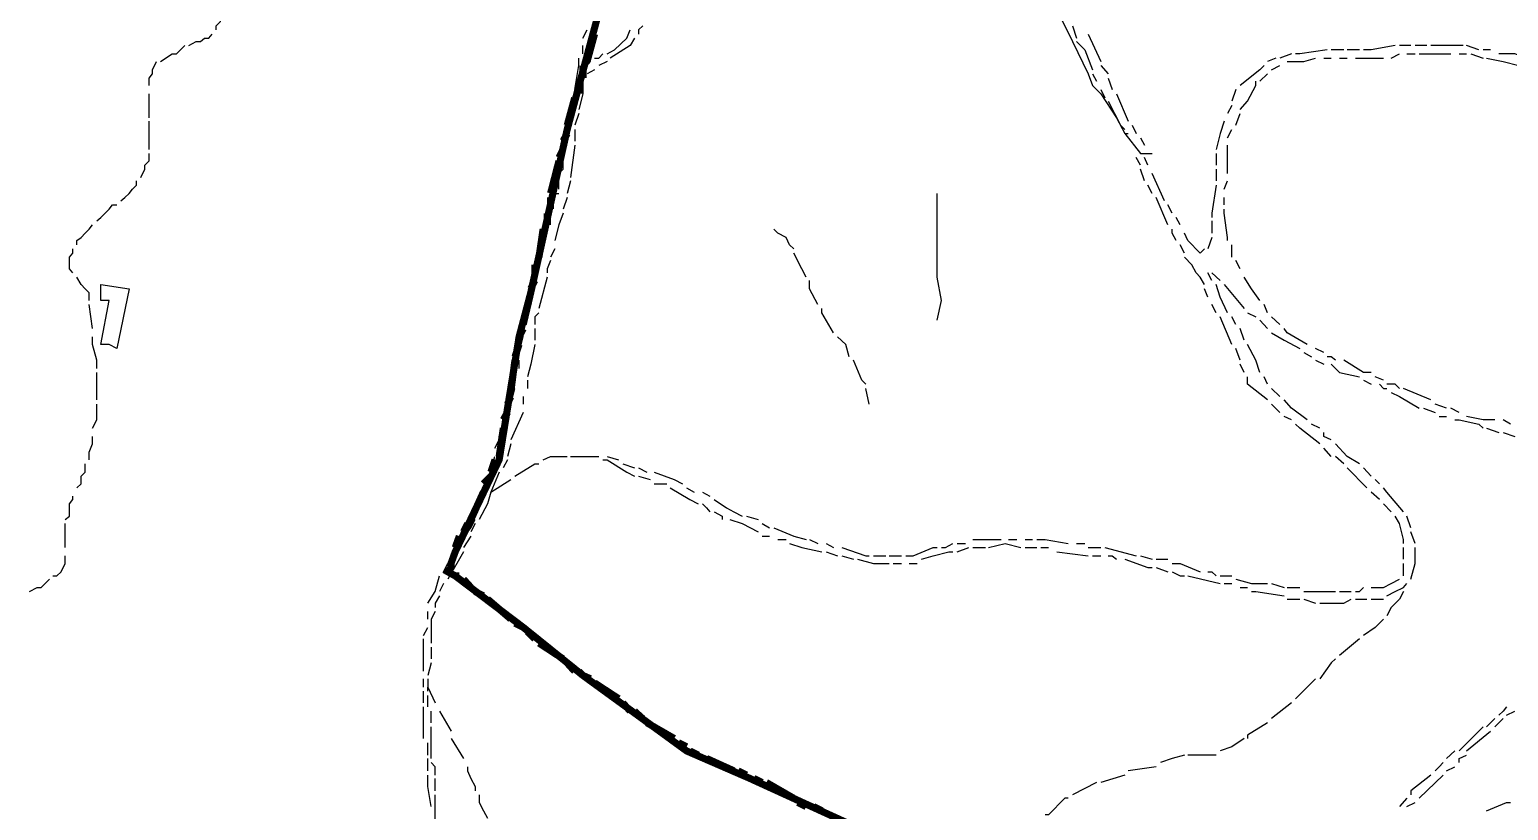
# Model space of a CAD drawing. Header units: millimetres. Extents: x -3588 to 75209, y -3737 to 38254.
# Drawn here: x 5513 to 6016, y 6500 to 6765 of the extents above; entities that cross this region are included whole.
import ezdxf

# ---------------------------------------------------------------- set-up
doc = ezdxf.new("R2010")
doc.units = ezdxf.units.MM
doc.layers.add('P', color=253, linetype='Continuous')

msp = doc.modelspace()

# ---------------------------------------------------------------- linework, layer by layer
at = {"layer": 'P'}
for points, const_width in [([(5790.619, 6495.711), (5757.86, 6510.674), (5736.415, 6519.988), (5701.127, 6545.674), (5680.802, 6562.046), (5657.661, 6579.554), (5655.116, 6580.963), (5656.236, 6582.371), (5656.236, 6583.779), (5657.661, 6587.732), (5672.624, 6619.067), (5679.394, 6660.853), (5683.347, 6675.817), (5695.765, 6731.43), (5713.273, 6796.341)], 2.417), ([(5790.619, 6495.711), (5757.86, 6510.674), (5736.415, 6519.988), (5701.127, 6545.674), (5680.802, 6562.046), (5657.661, 6579.554), (5655.116, 6580.963), (5656.236, 6582.371), (5656.236, 6583.779), (5657.661, 6587.732), (5672.624, 6619.067), (5679.394, 6660.853), (5683.347, 6675.817), (5695.765, 6731.43), (5713.273, 6796.341)], 1.2), ([(5702.535, 6754.571), (5705.08, 6763.885)], 2.417), ([(5701.127, 6748.922), (5701.127, 6753.163)], 2.417), ([(5699.718, 6743.56), (5699.718, 6747.801)], 2.417), ([(5695.765, 6732.838), (5698.31, 6742.152)], 2.417), ([(5694.357, 6727.477), (5695.765, 6730.005)], 2.417), ([(5692.949, 6721.827), (5694.357, 6724.644)], 2.417), ([(5690.116, 6709.68), (5692.949, 6720.691)], 2.417), ([(5690.116, 6704.319), (5690.116, 6708.272)], 2.417), ([(5688.996, 6698.958), (5688.996, 6702.911)], 2.417), ([(5686.163, 6687.947), (5687.572, 6697.55)], 2.417), ([(5684.755, 6682.586), (5684.755, 6685.403)], 2.417), ([(5683.347, 6677.225), (5684.755, 6680.042)], 2.417), ([(5680.802, 6665.078), (5683.347, 6675.817)], 2.417), ([(5679.394, 6659.717), (5679.394, 6660.853), (5680.802, 6663.67)], 2.417), ([(5677.985, 6654.068), (5679.394, 6658.309)], 2.417), ([(5676.561, 6641.937), (5677.985, 6652.947)], 2.417), ([(5675.441, 6637.984), (5676.561, 6640.528)], 2.417), ([(5674.032, 6632.623), (5675.441, 6635.167)], 2.417), ([(5672.624, 6620.204), (5674.032, 6629.806)], 2.417), ([(5669.791, 6614.842), (5671.2, 6619.067)], 2.417), ([(5667.247, 6610.89), (5669.791, 6613.418)], 2.417), ([(5663.022, 6598.743), (5667.247, 6608.057)], 2.417), ([(5660.477, 6594.518), (5661.886, 6597.334)], 2.417), ([(5657.661, 6589.156), (5659.069, 6593.093)], 2.417), ([(5659.069, 6579.554), (5657.661, 6579.554), (5655.116, 6580.963), (5656.236, 6582.371), (5656.236, 6583.779), (5657.661, 6587.732)], 2.417), ([(5663.022, 6575.601), (5660.477, 6578.418)], 2.417), ([(5667.247, 6572.769), (5664.43, 6574.193)], 2.417), ([(5676.561, 6564.879), (5668.671, 6571.648)], 2.417), ([(5680.802, 6562.046), (5677.985, 6563.455)], 2.417), ([(5684.755, 6558.093), (5682.21, 6560.638)], 2.417), ([(5694.357, 6551.324), (5686.163, 6556.685)], 2.417), ([(5698.31, 6547.083), (5695.765, 6549.915)], 2.417), ([(5703.671, 6544.554), (5701.127, 6545.674), (5699.718, 6547.083)], 2.417), ([(5713.273, 6537.769), (5705.08, 6543.13)], 2.417), ([(5717.21, 6533.544), (5714.682, 6536.36)], 2.417), ([(5721.451, 6530.999), (5718.635, 6533.544)], 2.417), ([(5732.174, 6524.229), (5722.86, 6529.591)], 2.417), ([(5736.415, 6521.397), (5733.598, 6522.805)], 2.417), ([(5740.368, 6518.58), (5737.535, 6519.988)], 2.417), ([(5752.499, 6513.219), (5743.184, 6517.444)], 2.417), ([(5756.74, 6511.795), (5753.923, 6513.219)], 2.417), ([(5762.101, 6509.266), (5759.284, 6510.674)], 2.417), ([(5772.823, 6503.905), (5763.509, 6509.266)], 2.417), ([(5777.064, 6501.072), (5774.248, 6502.48)], 2.417), ([(5782.426, 6499.664), (5779.609, 6501.072)], 2.417)]:
    msp.add_lwpolyline(points, dxfattribs=dict(at, const_width=const_width))
for points in [[(5856.955, 6781.665), (5858.363, 6780.257), (5862.316, 6773.487), (5862.316, 6772.079), (5867.677, 6761.34)], [(5576.362, 6765.293), (5576.362, 6766.702), (5577.77, 6768.126), (5577.77, 6769.246), (5577.77, 6772.079), (5577.77, 6773.487)], [(5705.08, 6768.126), (5703.671, 6757.115)], [(5567.048, 6759.932), (5569.576, 6761.34), (5571, 6761.34), (5572.409, 6762.477), (5573.817, 6762.477), (5574.937, 6763.885)], [(5701.127, 6762.477), (5702.535, 6765.293)], [(5709.321, 6757.115), (5711.849, 6758.524), (5716.09, 6762.477), (5717.21, 6765.293)], [(5721.451, 6766.702), (5720.043, 6765.293), (5720.043, 6763.885)], [(5867.677, 6766.702), (5869.086, 6762.477)], [(5873.039, 6763.885), (5877.28, 6754.571)], [(5557.445, 6754.571), (5561.398, 6757.115), (5562.807, 6757.115), (5564.215, 6758.524), (5565.623, 6759.932)], [(5701.127, 6757.115), (5701.127, 6759.932)], [(5718.635, 6762.477), (5717.21, 6759.932), (5710.441, 6755.691)], [(5867.677, 6761.34), (5873.039, 6750.33)], [(5869.086, 6761.34), (5871.918, 6758.524), (5874.447, 6751.754)], [(5954.337, 6758.524), (5945.023, 6757.115), (5943.615, 6757.115)], [(5959.987, 6758.524), (5955.746, 6758.524)], [(5965.348, 6758.524), (5961.107, 6758.524)], [(5977.495, 6759.932), (5969.301, 6758.524), (5966.756, 6758.524)], [(5982.856, 6759.932), (5981.432, 6759.932), (5978.903, 6759.932)], [(5988.217, 6759.932), (5984.264, 6759.932)], [(6000.636, 6759.932), (5989.626, 6759.932)], [(6005.997, 6758.524), (6001.756, 6759.932)], [(6009.95, 6758.524), (6008.542, 6758.524), (6007.406, 6758.524)], [(5553.492, 6746.377), (5553.492, 6748.922), (5554.613, 6750.33), (5554.613, 6751.754), (5556.037, 6754.571)], [(5698.31, 6744.969), (5699.718, 6753.163), (5699.718, 6755.691)], [(5702.535, 6755.691), (5702.535, 6753.163), (5703.671, 6754.571)], [(5705.08, 6755.691), (5706.488, 6755.691), (5707.896, 6757.115)], [(5709.321, 6754.571), (5706.488, 6753.163)], [(5877.28, 6753.163), (5879.808, 6750.33)], [(5932.892, 6753.163), (5931.468, 6751.754), (5924.699, 6746.377)], [(5936.845, 6755.691), (5934.013, 6754.571)], [(5935.421, 6751.754), (5938.254, 6753.163)], [(5942.207, 6757.115), (5938.254, 6755.691)], [(5940.782, 6754.571), (5946.432, 6754.571), (5950.385, 6755.691)], [(5953.217, 6755.691), (5955.746, 6755.691)], [(5958.578, 6755.691), (5961.107, 6755.691)], [(5963.94, 6755.691), (5973.542, 6755.691)], [(5976.07, 6755.691), (5978.903, 6757.115)], [(5981.432, 6757.115), (5984.264, 6757.115)], [(5985.673, 6757.115), (5993.867, 6757.115), (5996.395, 6757.115)], [(5999.228, 6757.115), (6001.756, 6757.115)], [(6003.181, 6757.115), (6007.406, 6755.691)], [(6008.542, 6755.691), (6014.191, 6754.571), (6019.553, 6753.163)], [(6022.081, 6755.691), (6018.144, 6757.115), (6012.767, 6757.115)], [(5701.127, 6748.922), (5701.127, 6743.56), (5699.718, 6738.199)], [(5705.08, 6751.754), (5702.535, 6750.33)], [(5873.039, 6750.33), (5874.447, 6746.377), (5877.28, 6743.56), (5882.641, 6735.366), (5885.457, 6730.005), (5890.819, 6723.236), (5894.772, 6723.236)], [(5874.447, 6750.33), (5875.871, 6747.801)], [(5879.808, 6748.922), (5881.232, 6744.969)], [(5924.699, 6738.199), (5927.243, 6741.016), (5930.06, 6746.377), (5930.06, 6747.801)], [(5931.468, 6747.801), (5934.013, 6750.33)], [(5553.492, 6735.366), (5553.492, 6738.199), (5553.492, 6741.016), (5553.492, 6743.56)], [(5696.886, 6739.607), (5698.31, 6742.152), (5698.31, 6743.56)], [(5877.28, 6744.969), (5878.688, 6742.152)], [(5882.641, 6743.56), (5886.594, 6734.246)], [(5923.29, 6744.969), (5921.882, 6741.016)], [(5696.886, 6734.246), (5696.886, 6738.199)], [(5879.808, 6741.016), (5884.049, 6732.838), (5885.457, 6731.43)], [(5921.882, 6739.607), (5920.458, 6736.791)], [(5553.492, 6724.644), (5553.492, 6728.597), (5553.492, 6730.005), (5553.492, 6734.246)], [(5694.357, 6721.827), (5695.765, 6730.005), (5695.765, 6732.838)], [(5699.718, 6736.791), (5698.31, 6732.838)], [(5888.002, 6732.838), (5889.41, 6730.005)], [(5919.337, 6734.246), (5917.929, 6730.005), (5916.521, 6724.644)], [(5923.29, 6732.838), (5924.699, 6736.791)], [(5698.31, 6731.43), (5698.31, 6728.597), (5698.31, 6727.477)], [(5885.457, 6730.005), (5886.594, 6730.005)], [(5890.819, 6728.597), (5892.243, 6726.052)], [(5920.458, 6728.597), (5921.882, 6731.43)], [(5550.676, 6715.042), (5552.084, 6717.874), (5552.084, 6719.283), (5553.492, 6720.691), (5553.492, 6723.236)], [(5698.31, 6726.052), (5696.886, 6715.042)], [(5916.521, 6723.236), (5916.521, 6720.691), (5916.521, 6719.283)], [(5920.458, 6716.466), (5920.458, 6720.691), (5920.458, 6726.052)], [(5692.949, 6716.466), (5694.357, 6717.874), (5694.357, 6720.691)], [(5890.819, 6719.283), (5889.41, 6721.827)], [(5892.243, 6713.921), (5890.819, 6717.874)], [(5893.363, 6719.283), (5892.243, 6721.827)], [(5916.521, 6717.874), (5916.521, 6713.921)], [(5543.89, 6707.152), (5545.299, 6708.272), (5546.723, 6709.68), (5547.843, 6711.105), (5549.251, 6712.513), (5549.251, 6713.921)], [(5692.949, 6711.105), (5692.949, 6715.042)], [(5696.886, 6713.921), (5695.765, 6709.68)], [(5894.772, 6709.68), (5893.363, 6712.513)], [(5899.013, 6707.152), (5894.772, 6716.466)], [(5916.521, 6712.513), (5915.096, 6702.911), (5915.096, 6701.503)], [(5919.337, 6711.105), (5920.458, 6713.921)], [(5690.116, 6700.366), (5690.116, 6701.503), (5691.524, 6709.68), (5692.949, 6709.68)], [(5695.765, 6708.272), (5694.357, 6704.319)], [(5821.667, 6666.502), (5823.075, 6673.272), (5821.667, 6681.178), (5821.667, 6692.188), (5821.667, 6700.366), (5821.667, 6709.68)], [(5900.133, 6698.958), (5896.196, 6708.272)], [(5919.337, 6705.728), (5919.337, 6708.272)], [(5535.712, 6700.366), (5537.121, 6701.503), (5539.937, 6704.319), (5541.074, 6705.728), (5542.482, 6705.728)], [(5694.357, 6702.911), (5692.949, 6698.958), (5691.524, 6693.597)], [(5901.557, 6702.911), (5900.133, 6705.728)], [(5920.458, 6693.597), (5920.458, 6694.717), (5919.337, 6702.911), (5919.337, 6704.319)], [(5528.927, 6692.188), (5528.927, 6693.597), (5530.351, 6694.717), (5531.759, 6696.141), (5533.168, 6697.55), (5534.288, 6698.958)], [(5687.572, 6694.717), (5688.996, 6697.55)], [(5772.823, 6690.78), (5771.415, 6692.188), (5770.295, 6694.717), (5767.462, 6696.141), (5766.054, 6697.55)], [(5902.966, 6693.597), (5901.557, 6696.141), (5901.557, 6697.55)], [(5904.374, 6698.958), (5902.966, 6701.503)], [(5915.096, 6700.366), (5915.096, 6696.141)], [(5686.163, 6689.356), (5687.572, 6693.597)], [(5912.568, 6690.78), (5911.143, 6689.356), (5906.918, 6693.597), (5905.782, 6696.141)], [(5915.096, 6694.717), (5913.688, 6690.78)], [(5527.518, 6682.586), (5526.398, 6683.994), (5526.398, 6686.827), (5526.398, 6687.947), (5527.518, 6689.356), (5527.518, 6690.78)], [(5683.347, 6677.225), (5684.755, 6682.586), (5686.163, 6687.947)], [(5691.524, 6690.78), (5690.116, 6687.947)], [(5777.064, 6681.178), (5775.656, 6683.994), (5772.823, 6689.356)], [(5905.782, 6689.356), (5904.374, 6692.188)], [(5912.568, 6678.633), (5911.143, 6681.178), (5909.735, 6682.586), (5908.327, 6685.403), (5905.782, 6687.947)], [(5921.882, 6687.947), (5921.882, 6692.188)], [(5690.116, 6686.827), (5688.996, 6683.994), (5688.996, 6682.586)], [(5915.096, 6680.042), (5913.688, 6682.586)], [(5915.096, 6682.586), (5917.929, 6680.042)], [(5924.699, 6683.994), (5923.29, 6686.827)], [(5533.168, 6673.272), (5533.168, 6675.817), (5531.759, 6677.225), (5530.351, 6678.633), (5528.927, 6681.178)], [(5539.937, 6658.309), (5537.121, 6658.309), (5539.937, 6673.272), (5537.121, 6673.272), (5537.121, 6678.633), (5546.723, 6677.225), (5542.482, 6656.9), (5539.937, 6658.309)], [(5688.996, 6681.178), (5686.163, 6670.455)], [(5781.017, 6671.864), (5778.185, 6677.225), (5778.185, 6680.042)], [(5913.688, 6674.392), (5912.568, 6677.225)], [(5920.458, 6669.031), (5917.929, 6674.392), (5916.521, 6678.633)], [(5919.337, 6678.633), (5926.107, 6670.455)], [(5931.468, 6673.272), (5928.651, 6677.225), (5926.107, 6681.178)], [(5682.21, 6673.272), (5683.347, 6675.817)], [(5534.288, 6663.67), (5533.168, 6671.864)], [(5680.802, 6667.623), (5682.21, 6670.455)], [(5686.163, 6669.031), (5684.755, 6667.623), (5684.755, 6665.078)], [(5786.378, 6662.261), (5782.426, 6669.031), (5782.426, 6670.455)], [(5916.521, 6669.031), (5915.096, 6671.864)], [(5921.882, 6658.309), (5917.929, 6667.623)], [(5923.29, 6665.078), (5921.882, 6667.623)], [(5927.243, 6669.031), (5930.06, 6667.623)], [(5934.013, 6669.031), (5932.892, 6671.864)], [(5938.254, 6665.078), (5935.421, 6667.623)], [(5679.394, 6655.492), (5680.802, 6660.853), (5680.802, 6665.078)], [(5684.755, 6663.67), (5684.755, 6659.717)], [(5926.107, 6659.717), (5924.699, 6663.67)], [(5931.468, 6666.502), (5934.013, 6663.67)], [(5935.421, 6662.261), (5939.662, 6659.717), (5945.023, 6656.9)], [(5947.568, 6658.309), (5940.782, 6662.261), (5939.662, 6663.67)], [(5534.288, 6658.309), (5534.288, 6660.853)], [(5535.712, 6650.131), (5535.712, 6652.947), (5534.288, 6658.309)], [(5684.755, 6658.309), (5683.347, 6651.539), (5682.21, 6647.298)], [(5791.74, 6654.068), (5790.619, 6658.309), (5787.787, 6660.853)], [(5931.468, 6648.706), (5930.06, 6652.947), (5927.243, 6658.309)], [(5679.394, 6650.131), (5679.394, 6651.539), (5679.394, 6652.947)], [(5797.389, 6644.753), (5795.981, 6646.178), (5793.148, 6652.947)], [(5924.699, 6652.947), (5923.29, 6656.9)], [(5946.432, 6655.492), (5948.976, 6654.068)], [(5953.217, 6655.492), (5950.385, 6656.9)], [(5950.385, 6652.947), (5953.217, 6651.539)], [(5957.17, 6652.947), (5955.746, 6654.068), (5954.337, 6654.068)], [(5969.301, 6648.706), (5966.756, 6648.706), (5959.987, 6652.947)], [(5535.712, 6639.392), (5535.712, 6640.528), (5535.712, 6641.937), (5535.712, 6643.345), (5535.712, 6646.178), (5535.712, 6647.298), (5535.712, 6648.706)], [(5677.985, 6644.753), (5677.985, 6648.706)], [(5926.107, 6648.706), (5924.699, 6651.539)], [(5934.013, 6639.392), (5927.243, 6644.753), (5927.243, 6647.298)], [(5934.013, 6644.753), (5932.892, 6647.298)], [(5955.746, 6651.539), (5958.578, 6648.706), (5965.348, 6647.298)], [(5973.542, 6646.178), (5970.709, 6647.298)], [(5675.441, 6632.623), (5675.441, 6633.743), (5677.985, 6643.345)], [(5682.21, 6646.178), (5682.21, 6643.345)], [(5798.509, 6637.984), (5797.389, 6643.345)], [(5938.254, 6640.528), (5935.421, 6643.345)], [(5966.756, 6646.178), (5969.301, 6644.753)], [(5972.118, 6644.753), (5973.542, 6643.345), (5974.662, 6643.345)], [(5978.903, 6643.345), (5977.495, 6644.753), (5974.662, 6644.753)], [(5976.07, 6641.937), (5978.903, 6640.528), (5985.673, 6636.575)], [(5989.626, 6639.392), (5980.311, 6643.345)], [(5534.288, 6629.806), (5535.712, 6632.623), (5535.712, 6635.167), (5535.712, 6636.575), (5535.712, 6637.984)], [(5680.802, 6640.528), (5680.802, 6637.984)], [(5938.254, 6635.167), (5935.421, 6637.984)], [(5947.568, 6632.623), (5942.207, 6636.575), (5939.662, 6639.392)], [(5994.987, 6636.575), (5991.034, 6637.984)], [(5680.802, 6635.167), (5676.561, 6625.853)], [(5942.207, 6632.623), (5939.662, 6633.743)], [(5987.081, 6636.575), (5991.034, 6635.167)], [(5992.442, 6633.743), (5993.867, 6633.743), (5994.987, 6633.743)], [(5999.228, 6635.167), (5996.395, 6636.575)], [(5997.82, 6632.623), (5999.228, 6632.623), (6005.997, 6631.214), (6007.406, 6629.806)], [(6011.359, 6632.623), (6007.406, 6632.623), (6001.756, 6633.743)], [(6016.72, 6631.214), (6014.191, 6632.623)], [(5533.168, 6619.067), (5533.168, 6620.204), (5533.168, 6621.612), (5534.288, 6624.429), (5534.288, 6625.853), (5534.288, 6626.973)], [(5672.624, 6626.973), (5674.032, 6631.214)], [(5951.793, 6624.429), (5945.023, 6629.806), (5943.615, 6631.214)], [(5951.793, 6629.806), (5948.976, 6631.214)], [(5955.746, 6625.853), (5953.217, 6626.973), (5953.217, 6628.382)], [(6008.542, 6629.806), (6012.767, 6628.382)], [(6014.191, 6628.382), (6018.144, 6626.973)], [(5671.2, 6623.02), (5672.624, 6625.853)], [(5676.561, 6624.429), (5675.441, 6620.204)], [(5955.746, 6620.204), (5953.217, 6623.02)], [(5965.348, 6617.659), (5961.107, 6620.204), (5957.17, 6624.429)], [(5528.927, 6609.481), (5530.351, 6610.89), (5530.351, 6613.418), (5531.759, 6614.842), (5531.759, 6616.251), (5531.759, 6617.659)], [(5668.671, 6610.89), (5671.2, 6620.204)], [(5675.441, 6619.067), (5674.032, 6616.251)], [(5677.985, 6613.418), (5684.755, 6617.659), (5686.163, 6617.659)], [(5687.572, 6619.067), (5690.116, 6620.204), (5695.765, 6620.204)], [(5696.886, 6620.204), (5701.127, 6620.204), (5702.535, 6620.204), (5706.488, 6620.204)], [(5707.896, 6619.067), (5709.321, 6619.067)], [(5709.321, 6620.204), (5713.273, 6619.067)], [(5709.321, 6619.067), (5716.09, 6614.842), (5718.635, 6613.418)], [(5714.682, 6617.659), (5718.635, 6616.251)], [(5959.987, 6617.659), (5957.17, 6620.204)], [(5672.624, 6614.842), (5669.791, 6608.057)], [(5669.791, 6608.057), (5676.561, 6612.298)], [(5720.043, 6616.251), (5722.86, 6614.842)], [(5720.043, 6613.418), (5723.996, 6612.298)], [(5725.404, 6614.842), (5732.174, 6612.298), (5735.007, 6610.89)], [(5967.893, 6609.481), (5961.107, 6616.251)], [(5969.301, 6613.418), (5966.756, 6616.251)], [(5972.118, 6610.89), (5970.709, 6612.298)], [(5669.791, 6608.057), (5668.671, 6604.104), (5665.838, 6598.743)], [(5667.247, 6605.528), (5667.247, 6609.481)], [(5725.404, 6610.89), (5729.645, 6610.89)], [(5730.766, 6609.481), (5737.535, 6605.528), (5740.368, 6604.104)], [(5736.415, 6609.481), (5738.959, 6608.057)], [(5741.776, 6608.057), (5744.321, 6606.649)], [(5972.118, 6605.528), (5969.301, 6608.057)], [(5980.311, 6601.287), (5974.662, 6608.057), (5973.542, 6609.481)], [(5524.974, 6598.743), (5526.398, 6599.879), (5526.398, 6602.696), (5526.398, 6604.104), (5527.518, 6605.528), (5527.518, 6606.649)], [(5664.43, 6601.287), (5665.838, 6602.696), (5665.838, 6604.104)], [(5741.776, 6604.104), (5743.184, 6602.696), (5744.321, 6601.287)], [(5745.729, 6605.528), (5749.97, 6602.696), (5752.499, 6601.287), (5755.331, 6599.879)], [(5976.07, 6601.287), (5973.542, 6604.104)], [(5524.974, 6589.156), (5524.974, 6590.565), (5524.974, 6593.093), (5524.974, 6594.518), (5524.974, 6597.334)], [(5659.069, 6590.565), (5663.022, 6595.926), (5664.43, 6598.743)], [(5664.43, 6597.334), (5663.022, 6594.518)], [(5745.729, 6601.287), (5748.546, 6599.879), (5748.546, 6598.743)], [(5751.09, 6598.743), (5755.331, 6597.334), (5760.693, 6594.518)], [(5756.74, 6599.879), (5760.693, 6598.743)], [(5762.101, 6597.334), (5764.645, 6595.926)], [(5980.311, 6590.565), (5980.311, 6591.973), (5978.903, 6597.334), (5977.495, 6599.879)], [(5982.856, 6595.926), (5981.432, 6599.879)], [(5663.022, 6593.093), (5660.477, 6589.156)], [(5762.101, 6593.093), (5764.645, 6593.093)], [(5766.054, 6595.926), (5772.823, 6593.093), (5777.064, 6591.973)], [(5767.462, 6591.973), (5768.87, 6591.973), (5770.295, 6591.973)], [(5778.185, 6591.973), (5781.017, 6590.565)], [(5833.797, 6591.973), (5841.991, 6591.973), (5843.4, 6591.973)], [(5845.944, 6591.973), (5848.761, 6591.973)], [(5851.594, 6591.973), (5854.122, 6591.973)], [(5855.547, 6591.973), (5858.363, 6591.973), (5866.269, 6590.565)], [(5984.264, 6590.565), (5982.856, 6594.518)], [(5660.477, 6587.732), (5655.116, 6578.418)], [(5656.236, 6585.204), (5657.661, 6589.156)], [(5771.415, 6590.565), (5775.656, 6589.156), (5782.426, 6587.732)], [(5783.834, 6590.565), (5786.378, 6589.156)], [(5783.834, 6587.732), (5787.787, 6586.324)], [(5789.195, 6589.156), (5797.389, 6586.324), (5798.509, 6586.324)], [(5810.944, 6586.324), (5813.473, 6586.324), (5820.258, 6589.156), (5821.667, 6589.156)], [(5816.305, 6585.204), (5820.258, 6586.324), (5825.62, 6587.732), (5827.028, 6587.732)], [(5823.075, 6589.156), (5824.483, 6589.156), (5827.028, 6590.565)], [(5828.436, 6590.565), (5831.269, 6590.565)], [(5828.436, 6587.732), (5832.389, 6589.156)], [(5833.797, 6589.156), (5838.038, 6589.156)], [(5839.159, 6589.156), (5844.808, 6590.565), (5850.169, 6589.156)], [(5851.594, 6589.156), (5855.547, 6589.156)], [(5856.955, 6589.156), (5859.483, 6589.156)], [(5862.316, 6587.732), (5873.039, 6586.324)], [(5869.086, 6590.565), (5871.918, 6590.565)], [(5873.039, 6589.156), (5877.28, 6589.156)], [(5878.688, 6589.156), (5889.41, 6586.324)], [(5980.311, 6585.204), (5980.311, 6589.156)], [(5982.856, 6578.418), (5984.264, 6583.779), (5984.264, 6589.156)], [(5520.749, 6579.554), (5522.157, 6579.554), (5523.565, 6580.963), (5524.974, 6583.779), (5524.974, 6585.204), (5524.974, 6586.324)], [(5653.708, 6580.963), (5655.116, 6583.779)], [(5789.195, 6586.324), (5793.148, 6585.204)], [(5794.572, 6585.204), (5799.934, 6583.779), (5805.295, 6583.779)], [(5799.934, 6586.324), (5804.159, 6586.324)], [(5805.295, 6586.324), (5809.52, 6586.324)], [(5806.703, 6583.779), (5808.112, 6583.779), (5809.52, 6583.779)], [(5812.064, 6583.779), (5813.473, 6583.779), (5814.897, 6583.779)], [(5874.447, 6586.324), (5877.28, 6586.324)], [(5879.808, 6586.324), (5881.232, 6586.324), (5882.641, 6585.204)], [(5885.457, 6585.204), (5893.363, 6582.371), (5894.772, 6582.371)], [(5890.819, 6586.324), (5894.772, 6585.204)], [(5896.196, 6585.204), (5900.133, 6585.204)], [(5896.196, 6582.371), (5900.133, 6580.963)], [(5901.557, 6583.779), (5904.374, 6583.779), (5911.143, 6580.963)], [(5980.311, 6579.554), (5980.311, 6582.371), (5980.311, 6583.779)], [(5512.843, 6574.193), (5515.388, 6575.601), (5516.796, 6575.601), (5518.204, 6577.01), (5519.613, 6578.418)], [(5648.346, 6570.24), (5650.875, 6574.193), (5652.299, 6579.554)], [(5653.708, 6577.01), (5652.299, 6574.193)], [(5901.557, 6580.963), (5904.374, 6579.554), (5905.782, 6579.554)], [(5906.918, 6579.554), (5917.929, 6577.01)], [(5913.688, 6580.963), (5915.096, 6580.963), (5916.521, 6579.554)], [(5917.929, 6579.554), (5921.882, 6579.554)], [(5919.337, 6577.01), (5921.882, 6577.01)], [(5923.29, 6578.418), (5928.651, 6577.01), (5934.013, 6577.01)], [(5935.421, 6577.01), (5939.662, 6575.601)], [(5969.301, 6575.601), (5973.542, 6575.601), (5976.07, 6577.01), (5978.903, 6578.418)], [(5980.311, 6575.601), (5981.432, 6577.01)], [(5652.299, 6572.769), (5650.875, 6570.24), (5650.875, 6568.832)], [(5924.699, 6575.601), (5927.243, 6575.601)], [(5928.651, 6574.193), (5930.06, 6574.193), (5939.662, 6572.769)], [(5940.782, 6575.601), (5945.023, 6575.601)], [(5940.782, 6571.648), (5945.023, 6571.648)], [(5946.432, 6574.193), (5948.976, 6574.193), (5954.337, 6574.193), (5957.17, 6574.193)], [(5946.432, 6571.648), (5950.385, 6570.24)], [(5951.793, 6570.24), (5959.987, 6570.24), (5962.531, 6571.648)], [(5958.578, 6574.193), (5962.531, 6574.193)], [(5963.94, 6574.193), (5965.348, 6574.193), (5966.756, 6575.601)], [(5963.94, 6571.648), (5966.756, 6571.648), (5967.893, 6571.648)], [(5969.301, 6571.648), (5973.542, 6571.648)], [(5974.662, 6572.769), (5977.495, 6574.193), (5980.311, 6575.601)], [(5980.311, 6574.193), (5978.903, 6571.648), (5976.07, 6568.832), (5974.662, 6565.999)], [(5648.346, 6564.879), (5648.346, 6565.999), (5648.346, 6567.407)], [(5650.875, 6567.407), (5649.467, 6564.879), (5649.467, 6556.685)], [(5646.922, 6559.23), (5648.346, 6562.046)], [(5973.542, 6564.879), (5970.709, 6562.046), (5966.756, 6559.23)], [(5646.922, 6547.083), (5646.922, 6558.093)], [(5965.348, 6558.093), (5958.578, 6552.444)], [(5649.467, 6555.277), (5649.467, 6551.324)], [(5957.17, 6551.324), (5955.746, 6549.915), (5951.793, 6544.554)], [(5649.467, 6549.915), (5648.346, 6545.674)], [(5646.922, 6541.721), (5646.922, 6544.554)], [(5648.346, 6544.554), (5648.346, 6541.721)], [(5648.346, 6540.313), (5648.346, 6541.721)], [(5648.346, 6541.721), (5650.875, 6536.36)], [(5950.385, 6544.554), (5947.568, 6541.721), (5943.615, 6537.769)], [(5646.922, 6536.36), (5646.922, 6538.905), (5646.922, 6540.313)], [(5648.346, 6534.952), (5648.346, 6536.36), (5648.346, 6537.769), (5648.346, 6538.905)], [(5942.207, 6536.36), (5935.421, 6530.999)], [(5646.922, 6524.229), (5646.922, 6525.35), (5646.922, 6528.182), (5646.922, 6529.591), (5646.922, 6533.544), (5646.922, 6534.952)], [(5649.467, 6529.591), (5649.467, 6533.544)], [(5652.299, 6533.544), (5656.236, 6526.758)], [(6015.312, 6534.952), (6014.191, 6533.544), (6012.767, 6532.119)], [(6015.312, 6532.119), (6018.144, 6533.544)], [(5649.467, 6517.444), (5649.467, 6518.58), (5649.467, 6521.397), (5649.467, 6522.805), (5649.467, 6524.229), (5649.467, 6526.758), (5649.467, 6528.182)], [(5934.013, 6529.591), (5927.243, 6525.35), (5927.243, 6524.229)], [(6007.406, 6528.182), (5999.228, 6519.988)], [(6001.756, 6519.988), (6009.95, 6526.758)], [(6011.359, 6530.999), (6008.542, 6528.182)], [(6011.359, 6528.182), (6014.191, 6530.999)], [(5648.346, 6518.58), (5648.346, 6521.397), (5648.346, 6522.805)], [(5656.236, 6524.229), (5660.477, 6517.444)], [(5926.107, 6524.229), (5921.882, 6521.397), (5917.929, 6519.988)], [(5648.346, 6513.219), (5648.346, 6517.444)], [(5905.782, 6518.58), (5901.557, 6517.444), (5897.604, 6516.036)], [(5916.521, 6518.58), (5911.143, 6518.58), (5906.918, 6518.58)], [(5997.82, 6519.988), (5994.987, 6517.444)], [(5999.228, 6516.036), (5999.228, 6517.444), (6001.756, 6518.58)], [(5649.467, 6501.072), (5648.346, 6507.858), (5648.346, 6510.674), (5648.346, 6511.795)], [(5650.875, 6511.795), (5650.875, 6514.627), (5649.467, 6516.036)], [(5661.886, 6514.627), (5661.886, 6513.219), (5663.022, 6510.674), (5664.43, 6507.858), (5664.43, 6506.433)], [(5885.457, 6511.795), (5877.28, 6509.266)], [(5896.196, 6514.627), (5886.594, 6513.219)], [(5989.626, 6511.795), (5982.856, 6506.433), (5982.856, 6505.025)], [(5985.673, 6503.905), (5993.867, 6511.795)], [(5993.867, 6516.036), (5992.442, 6514.627), (5991.034, 6513.219)], [(5994.987, 6513.219), (5997.82, 6514.627)], [(5650.875, 6506.433), (5650.875, 6507.858), (5650.875, 6510.674)], [(5875.871, 6509.266), (5867.677, 6505.025)], [(5650.875, 6494.302), (5650.875, 6498.255), (5650.875, 6499.664), (5650.875, 6503.905), (5650.875, 6505.025)], [(5665.838, 6505.025), (5665.838, 6502.48), (5667.247, 6499.664), (5668.671, 6497.119)], [(5866.269, 6503.905), (5865.133, 6503.905), (5859.483, 6498.255), (5858.363, 6498.255)], [(5981.432, 6503.905), (5978.903, 6501.072)], [(5981.432, 6501.072), (5984.264, 6502.48)], [(6008.542, 6499.664), (6015.312, 6502.48), (6016.72, 6502.48)]]:
    msp.add_lwpolyline(points, dxfattribs=at)

doc.saveas('drawing.dxf')
